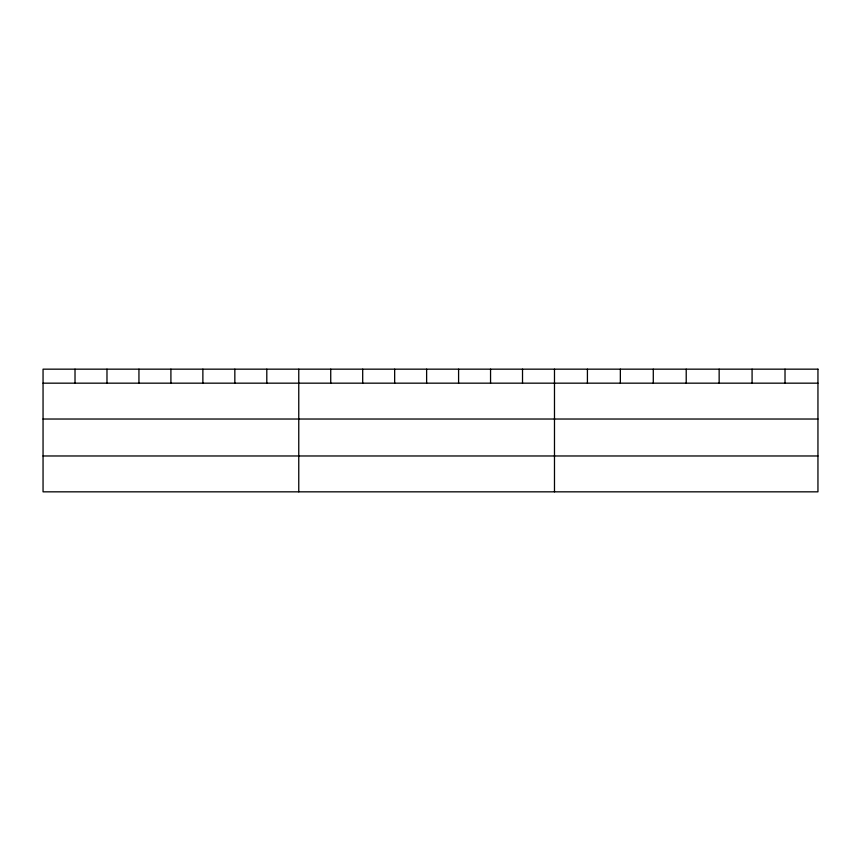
<?xml version="1.0" encoding="UTF-8"?>
<svg xmlns="http://www.w3.org/2000/svg" width="861" height="861" viewBox="0 0 861 861"><rect width="100%" height="100%" fill="white"/><g stroke="black" fill="none" stroke-linecap="round" stroke-linejoin="round"><path stroke-width="1.29" d="M43.05 383.167L817.95 383.167M43.05 419.027L817.95 419.027M43.05 455.975L817.95 455.975M785.017 369.165L785.017 383.167M752.083 369.165L752.083 383.167M719.15 369.165L719.15 383.167M686.217 369.165L686.217 383.167M653.284 369.165L653.284 383.167M620.35 369.165L620.35 383.167M587.417 369.165L587.417 383.167M554.484 369.165L554.484 491.835M522.519 369.165L522.519 383.167M490.555 369.165L490.555 383.167M458.59 369.165L458.59 383.167M426.625 369.165L426.625 383.167M394.661 369.165L394.661 383.167M362.696 369.165L362.696 383.167M330.732 369.165L330.732 383.167M298.767 369.165L298.767 491.835M266.802 369.165L266.802 383.167M234.838 369.165L234.838 383.167M202.873 369.165L202.873 383.167M170.909 369.165L170.909 383.167M138.944 369.165L138.944 383.167M106.979 369.165L106.979 383.167M75.015 369.165L75.015 383.167M817.95 369.165L43.05 369.165L43.05 491.835L817.95 491.835L817.95 369.165"/></g></svg>
